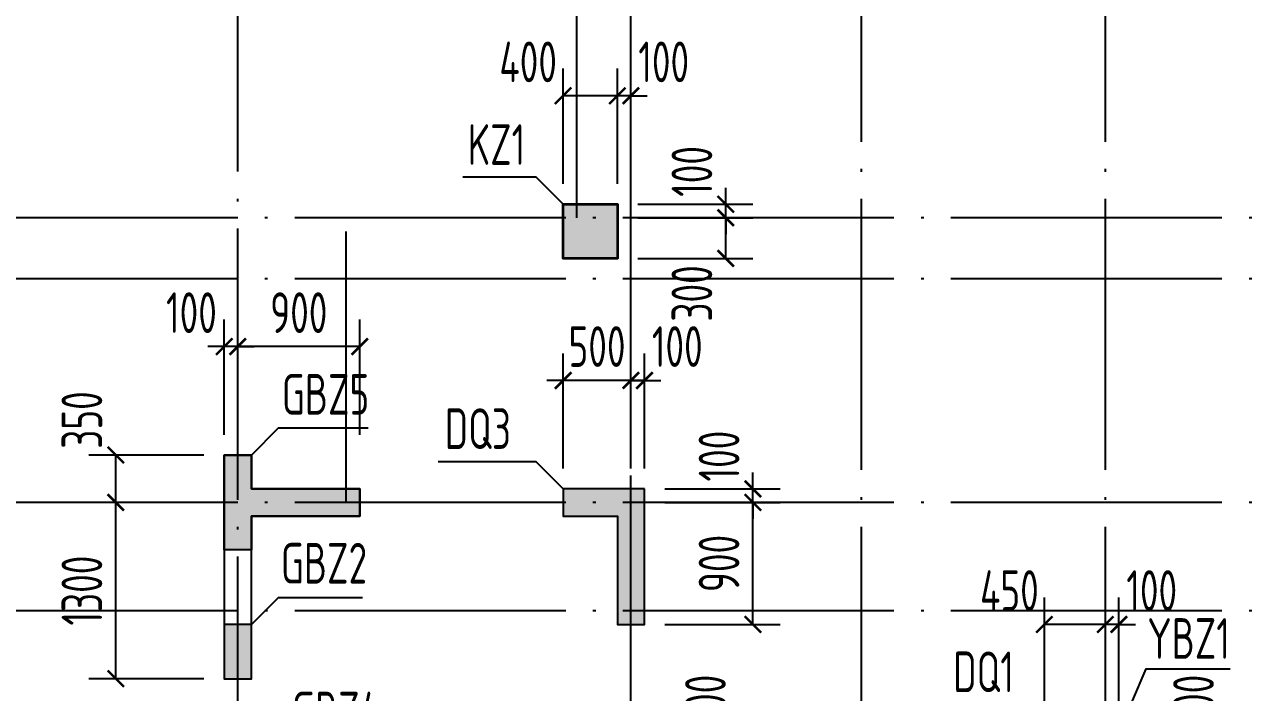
# Model space of a CAD drawing. Extents: x -655480 to 203344, y -294099 to 287156.
# Drawn here: x -266744 to -257622, y 139073 to 143997 of the extents above; entities that cross this region are included whole.
import ezdxf
from ezdxf.enums import TextEntityAlignment as Align

# ---------------------------------------------------------------- set-up
doc = ezdxf.new("R2010")
doc.units = 0
doc.header["$LTSCALE"] = 1000
doc.linetypes.add('DOTE', pattern=[2.42, 2, -0.2, 0.02, -0.2])
doc.layers.get('0').update_dxf_attribs({"linetype": 'CONTINUOUS'})
doc.layers.get('DEFPOINTS').update_dxf_attribs({"linetype": 'CONTINUOUS'})
for name, color, linetype in [('A-DOTE', 10, 'DOTE'), ('COLU_DE_TEXT', 7, 'CONTINUOUS'), ('LABEL', 1, 'CONTINUOUS'), ('S-Q墙实线', 6, 'CONTINUOUS'), ('S-Q墙标注', 3, 'CONTINUOUS'), ('S-X详图填充', 252, 'CONTINUOUS'), ('S-X详图实线', 4, 'CONTINUOUS'), ('S-Z柱实线', 6, 'CONTINUOUS'), ('S-Z柱编号', 6, 'CONTINUOUS')]:
    doc.layers.add(name, color=color, linetype=linetype)
doc.styles.add('TSSD_REIN', font='tssdeng.shx', dxfattribs={"width": 0.7, "height": 300, "bigfont": 'tssdchn.shx'})
doc.styles.add('结构文字', font='zstxt.shx', dxfattribs={"width": 0.7, "bigfont": 'zshz.shx'})
doc.dimstyles.new('STRUCK', dxfattribs={"dimtxt": 400, "dimasz": 121, "dimexe": 200, "dimexo": 150, "dimgap": 115, "dimtad": 1, "dimdec": 0, "dimdsep": 46, "dimtxsty": '结构文字', "dimblk": 'ARCHTICK', "dimcen": 400, "dimclrd": 3, "dimclre": 3, "dimclrt": 7, "dimadec": 0, "dimazin": 0, "dimtfac": 1, "dimtdec": 0, "dimtix": 1, "dimtmove": 2, "dimatfit": 3, "dimldrblk": '_DIMX', "dimfxl": 1, "dimtolj": 1, "dimtzin": 0, "dimarcsym": 0})

# ---------------------------------------------------------------- blocks, each defined once
blk = doc.blocks.new('20210726.16350016')
at = {"layer": 'A-DOTE'}
for p, q in [((43500, 13100.3), (43500, 21100)), ((46000, 17600), (46000, 21100)), ((46400, 13700), (46400, 21100)), ((48100, 10900), (48100, 21100)), ((49900, 10900), (49900, 21100)), ((55600, 17600), (3600, 17600)), ((44300, 15500), (44300, 17600)), ((55600, 17150), (3600, 17150)), ((55600, 15500), (3600, 15500)), ((55600, 14700), (3600, 14700))]:
    blk.add_line(p, q, dxfattribs=at)
blk = doc.blocks.new('_ArchTick')
at = {"color": 0, "linetype": 'ByBlock', "const_width": 0.15}
blk.add_lwpolyline([(-0.5, -0.5), (0.5, 0.5)], dxfattribs=at)
blk = doc.blocks.new('*D1981')
at = {"layer": 'DEFPOINTS', "color": 0, "transparency": 16777216}
for p in [(-258672.5, 138773.3), (-257872.5, 138773.3), (-258672.5, 138673.3)]:
    blk.add_point(p, dxfattribs=at)
at = {"layer": 'S-Q墙标注', "color": 3, "lineweight": -2, "transparency": 16777216}
for p, q in [((-257872.5, 138773.3), (-257872.5, 138894.3)), ((-258522.5, 138773.3), (-257672.5, 138773.3)), ((-257872.5, 138673.3), (-257872.5, 138773.3)), ((-258522.5, 138673.3), (-257672.5, 138673.3)), ((-257872.5, 138673.3), (-257872.5, 138552.3))]:
    blk.add_line(p, q, dxfattribs=at)
at = {"layer": 'S-Q墙标注', "color": 3, "lineweight": -2, "transparency": 16777216, "xscale": 121, "yscale": 121, "zscale": 121}
for p, rotation in [((-257872.5, 138773.3), 270), ((-257872.5, 138673.3), 90)]:
    blk.add_blockref('_ArchTick', p, dxfattribs=dict(at, rotation=rotation))
at = {"layer": 'S-Q墙标注', "color": 7, "transparency": 16777216, "insert": (-258122.5, 139015.2), "char_height": 300, "attachment_point": 5, "rotation": 90, "style": 'TSSD_REIN'}
blk.add_mtext('\\A1;100', dxfattribs=at)
blk = doc.blocks.new('_DIMX')
blk.add_line((-150, 0), (150, 0))
at = {"const_width": 50}
blk.add_lwpolyline([(-70, -70), (70, 70)], dxfattribs=at)
blk = doc.blocks.new('*D1982')
at = {"layer": 'DEFPOINTS', "color": 0, "transparency": 16777216}
for p in [(-258772.5, 139573.3), (-258772.5, 138773.3), (-258672.5, 138773.3)]:
    blk.add_point(p, dxfattribs=at)
at = {"layer": 'S-Q墙标注', "color": 3, "lineweight": -2, "transparency": 16777216}
for p, q in [((-258772.5, 138923.3), (-258772.5, 139773.3)), ((-258672.5, 138923.3), (-258672.5, 139773.3)), ((-258772.5, 139573.3), (-258893.5, 139573.3)), ((-258672.5, 139573.3), (-258772.5, 139573.3)), ((-258672.5, 139573.3), (-258551.5, 139573.3))]:
    blk.add_line(p, q, dxfattribs=at)
at = {"layer": 'S-Q墙标注', "color": 3, "lineweight": -2, "transparency": 16777216, "xscale": 121, "yscale": 121, "zscale": 121}
blk.add_blockref('_ArchTick', (-258772.5, 139573.3), dxfattribs=at)
at = {"layer": 'S-Q墙标注', "color": 3, "lineweight": -2, "transparency": 16777216, "xscale": 121, "yscale": 121, "zscale": 121, "rotation": 180}
blk.add_blockref('_ArchTick', (-258672.5, 139573.3), dxfattribs=at)
at = {"layer": 'S-Q墙标注', "color": 7, "transparency": 16777216, "insert": (-258430.6, 139823.3), "char_height": 300, "attachment_point": 5, "style": 'TSSD_REIN'}
blk.add_mtext('\\A1;100', dxfattribs=at)
blk = doc.blocks.new('*D1983')
at = {"layer": 'DEFPOINTS', "color": 0, "transparency": 16777216}
for p in [(-259222.5, 139573.3), (-259222.5, 138773.3), (-258772.5, 138773.3)]:
    blk.add_point(p, dxfattribs=at)
at = {"layer": 'S-Q墙标注', "color": 3, "lineweight": -2, "transparency": 16777216}
for p, q in [((-259222.5, 138923.3), (-259222.5, 139773.3)), ((-258772.5, 138923.3), (-258772.5, 139773.3)), ((-258772.5, 139573.3), (-259222.5, 139573.3))]:
    blk.add_line(p, q, dxfattribs=at)
at = {"layer": 'S-Q墙标注', "color": 3, "lineweight": -2, "transparency": 16777216, "xscale": 121, "yscale": 121, "zscale": 121, "rotation": 180}
blk.add_blockref('_ArchTick', (-259222.5, 139573.3), dxfattribs=at)
at = {"layer": 'S-Q墙标注', "color": 3, "lineweight": -2, "transparency": 16777216, "xscale": 121, "yscale": 121, "zscale": 121}
blk.add_blockref('_ArchTick', (-258772.5, 139573.3), dxfattribs=at)
at = {"layer": 'S-Q墙标注', "color": 7, "transparency": 16777216, "insert": (-259480.6, 139823.3), "char_height": 300, "attachment_point": 5, "style": 'TSSD_REIN'}
blk.add_mtext('\\A1;450', dxfattribs=at)
blk = doc.blocks.new('*D1985')
at = {"layer": 'DEFPOINTS', "color": 0, "transparency": 16777216}
for p in [(-261472.5, 138773.3), (-260672.5, 138773.3), (-260672.5, 138673.3)]:
    blk.add_point(p, dxfattribs=at)
at = {"layer": 'S-Q墙标注', "color": 3, "lineweight": -2, "transparency": 16777216}
for p, q in [((-261472.5, 138773.3), (-261472.5, 138894.3)), ((-260822.5, 138773.3), (-261672.5, 138773.3)), ((-261472.5, 138673.3), (-261472.5, 138773.3)), ((-260822.5, 138673.3), (-261672.5, 138673.3)), ((-261472.5, 138673.3), (-261472.5, 138552.3))]:
    blk.add_line(p, q, dxfattribs=at)
at = {"layer": 'S-Q墙标注', "color": 3, "lineweight": -2, "transparency": 16777216, "xscale": 121, "yscale": 121, "zscale": 121}
for p, rotation in [((-261472.5, 138773.3), 270), ((-261472.5, 138673.3), 90)]:
    blk.add_blockref('_ArchTick', p, dxfattribs=dict(at, rotation=rotation))
at = {"layer": 'S-Q墙标注', "color": 7, "transparency": 16777216, "insert": (-261722.5, 139015.2), "char_height": 300, "attachment_point": 5, "rotation": 90, "style": 'TSSD_REIN'}
blk.add_mtext('\\A1;100', dxfattribs=at)
blk = doc.blocks.new('*D1992')
at = {"layer": 'DEFPOINTS', "color": 0, "transparency": 16777216}
for p in [(-262172.5, 140473.3), (-261372.5, 140473.3), (-262172.5, 139573.3)]:
    blk.add_point(p, dxfattribs=at)
at = {"layer": 'S-Q墙标注', "color": 3, "lineweight": -2, "transparency": 16777216}
for p, q in [((-262022.5, 140473.3), (-261172.5, 140473.3)), ((-261372.5, 139573.3), (-261372.5, 140473.3)), ((-262022.5, 139573.3), (-261172.5, 139573.3))]:
    blk.add_line(p, q, dxfattribs=at)
at = {"layer": 'S-Q墙标注', "color": 3, "lineweight": -2, "transparency": 16777216, "xscale": 121, "yscale": 121, "zscale": 121}
for p, rotation in [((-261372.5, 140473.3), 90), ((-261372.5, 139573.3), 270)]:
    blk.add_blockref('_ArchTick', p, dxfattribs=dict(at, rotation=rotation))
at = {"layer": 'S-Q墙标注', "color": 7, "transparency": 16777216, "insert": (-261622.5, 140023.3), "char_height": 300, "attachment_point": 5, "rotation": 90, "style": 'TSSD_REIN'}
blk.add_mtext('\\A1;900', dxfattribs=at)
blk = doc.blocks.new('*D1993')
at = {"layer": 'DEFPOINTS', "color": 0, "transparency": 16777216}
for p in [(-262172.5, 140573.3), (-261372.5, 140573.3), (-262172.5, 140473.3)]:
    blk.add_point(p, dxfattribs=at)
at = {"layer": 'S-Q墙标注', "color": 3, "lineweight": -2, "transparency": 16777216}
for p, q in [((-261372.5, 140573.3), (-261372.5, 140694.3)), ((-262022.5, 140573.3), (-261172.5, 140573.3)), ((-261372.5, 140473.3), (-261372.5, 140573.3)), ((-262022.5, 140473.3), (-261172.5, 140473.3)), ((-261372.5, 140473.3), (-261372.5, 140352.3))]:
    blk.add_line(p, q, dxfattribs=at)
at = {"layer": 'S-Q墙标注', "color": 3, "lineweight": -2, "transparency": 16777216, "xscale": 121, "yscale": 121, "zscale": 121}
for p, rotation in [((-261372.5, 140573.3), 270), ((-261372.5, 140473.3), 90)]:
    blk.add_blockref('_ArchTick', p, dxfattribs=dict(at, rotation=rotation))
at = {"layer": 'S-Q墙标注', "color": 7, "transparency": 16777216, "insert": (-261622.5, 140815.2), "char_height": 300, "attachment_point": 5, "rotation": 90, "style": 'TSSD_REIN'}
blk.add_mtext('\\A1;100', dxfattribs=at)
blk = doc.blocks.new('*D1994')
at = {"layer": 'DEFPOINTS', "color": 0, "transparency": 16777216}
for p in [(-262272.5, 141373.3), (-262272.5, 140573.3), (-262172.5, 140573.3)]:
    blk.add_point(p, dxfattribs=at)
at = {"layer": 'S-Q墙标注', "color": 3, "lineweight": -2, "transparency": 16777216}
for p, q in [((-262272.5, 140723.3), (-262272.5, 141573.3)), ((-262172.5, 140723.3), (-262172.5, 141573.3)), ((-262272.5, 141373.3), (-262393.5, 141373.3)), ((-262172.5, 141373.3), (-262272.5, 141373.3)), ((-262172.5, 141373.3), (-262051.5, 141373.3))]:
    blk.add_line(p, q, dxfattribs=at)
at = {"layer": 'S-Q墙标注', "color": 3, "lineweight": -2, "transparency": 16777216, "xscale": 121, "yscale": 121, "zscale": 121}
blk.add_blockref('_ArchTick', (-262272.5, 141373.3), dxfattribs=at)
at = {"layer": 'S-Q墙标注', "color": 3, "lineweight": -2, "transparency": 16777216, "xscale": 121, "yscale": 121, "zscale": 121, "rotation": 180}
blk.add_blockref('_ArchTick', (-262172.5, 141373.3), dxfattribs=at)
at = {"layer": 'S-Q墙标注', "color": 7, "transparency": 16777216, "insert": (-261930.6, 141623.3), "char_height": 300, "attachment_point": 5, "style": 'TSSD_REIN'}
blk.add_mtext('\\A1;100', dxfattribs=at)
blk = doc.blocks.new('*D1995')
at = {"layer": 'DEFPOINTS', "color": 0, "transparency": 16777216}
for p in [(-262772.4, 141373.3), (-262772.4, 140573.3), (-262272.5, 140573.3)]:
    blk.add_point(p, dxfattribs=at)
at = {"layer": 'S-Q墙标注', "color": 3, "lineweight": -2, "transparency": 16777216}
for p, q in [((-262772.4, 140723.3), (-262772.4, 141573.3)), ((-262272.5, 140723.3), (-262272.5, 141573.3)), ((-262772.4, 141373.3), (-262893.4, 141373.3)), ((-262272.5, 141373.3), (-262772.4, 141373.3)), ((-262272.5, 141373.3), (-262151.5, 141373.3))]:
    blk.add_line(p, q, dxfattribs=at)
at = {"layer": 'S-Q墙标注', "color": 3, "lineweight": -2, "transparency": 16777216, "xscale": 121, "yscale": 121, "zscale": 121}
blk.add_blockref('_ArchTick', (-262772.4, 141373.3), dxfattribs=at)
at = {"layer": 'S-Q墙标注', "color": 3, "lineweight": -2, "transparency": 16777216, "xscale": 121, "yscale": 121, "zscale": 121, "rotation": 180}
blk.add_blockref('_ArchTick', (-262272.5, 141373.3), dxfattribs=at)
at = {"layer": 'S-Q墙标注', "color": 7, "transparency": 16777216, "insert": (-262522.4, 141623.3), "char_height": 300, "attachment_point": 5, "style": 'TSSD_REIN'}
blk.add_mtext('\\A1;500', dxfattribs=at)
blk = doc.blocks.new('*D2364')
at = {"layer": 'DEFPOINTS', "color": 0, "transparency": 16777216}
for p in [(-262372.5, 142673.3), (-261572.5, 142673.3), (-262372.5, 142573.3)]:
    blk.add_point(p, dxfattribs=at)
at = {"layer": 'S-Q墙标注', "color": 3, "lineweight": -2, "transparency": 16777216}
for p, q in [((-261572.5, 142673.3), (-261572.5, 142794.3)), ((-262222.5, 142673.3), (-261372.5, 142673.3)), ((-261572.5, 142573.3), (-261572.5, 142673.3)), ((-262222.5, 142573.3), (-261372.5, 142573.3)), ((-261572.5, 142573.3), (-261572.5, 142452.3))]:
    blk.add_line(p, q, dxfattribs=at)
at = {"layer": 'S-Q墙标注', "color": 3, "lineweight": -2, "transparency": 16777216, "xscale": 121, "yscale": 121, "zscale": 121}
for p, rotation in [((-261572.5, 142673.3), 270), ((-261572.5, 142573.3), 90)]:
    blk.add_blockref('_ArchTick', p, dxfattribs=dict(at, rotation=rotation))
at = {"layer": 'S-Q墙标注', "color": 7, "transparency": 16777216, "insert": (-261822.5, 142915.2), "char_height": 300, "attachment_point": 5, "rotation": 90, "style": 'TSSD_REIN'}
blk.add_mtext('\\A1;100', dxfattribs=at)
blk = doc.blocks.new('*D2367')
at = {"layer": 'DEFPOINTS', "color": 0, "transparency": 16777216}
for p in [(-262372.5, 142573.3), (-261572.5, 142573.3), (-262372.5, 142273.3)]:
    blk.add_point(p, dxfattribs=at)
at = {"layer": 'S-Q墙标注', "color": 3, "lineweight": -2, "transparency": 16777216}
for p, q in [((-262222.5, 142573.3), (-261372.5, 142573.3)), ((-261572.5, 142273.3), (-261572.5, 142573.3)), ((-262222.5, 142273.3), (-261372.5, 142273.3))]:
    blk.add_line(p, q, dxfattribs=at)
at = {"layer": 'S-Q墙标注', "color": 3, "lineweight": -2, "transparency": 16777216, "xscale": 121, "yscale": 121, "zscale": 121}
for p, rotation in [((-261572.5, 142573.3), 90), ((-261572.5, 142273.3), 270)]:
    blk.add_blockref('_ArchTick', p, dxfattribs=dict(at, rotation=rotation))
at = {"layer": 'S-Q墙标注', "color": 7, "transparency": 16777216, "insert": (-261822.5, 142015.2), "char_height": 300, "attachment_point": 5, "rotation": 90, "style": 'TSSD_REIN'}
blk.add_mtext('\\A1;300', dxfattribs=at)
blk = doc.blocks.new('*D2368')
at = {"layer": 'DEFPOINTS', "color": 0, "transparency": 16777216}
for p in [(-262772.5, 143473.3), (-262772.5, 142673.3), (-262372.5, 142673.3)]:
    blk.add_point(p, dxfattribs=at)
at = {"layer": 'S-Q墙标注', "color": 3, "lineweight": -2, "transparency": 16777216}
for p, q in [((-262772.5, 142823.3), (-262772.5, 143673.3)), ((-262372.5, 142823.3), (-262372.5, 143673.3)), ((-262372.5, 143473.3), (-262772.5, 143473.3))]:
    blk.add_line(p, q, dxfattribs=at)
at = {"layer": 'S-Q墙标注', "color": 3, "lineweight": -2, "transparency": 16777216, "xscale": 121, "yscale": 121, "zscale": 121, "rotation": 180}
blk.add_blockref('_ArchTick', (-262772.5, 143473.3), dxfattribs=at)
at = {"layer": 'S-Q墙标注', "color": 3, "lineweight": -2, "transparency": 16777216, "xscale": 121, "yscale": 121, "zscale": 121}
blk.add_blockref('_ArchTick', (-262372.5, 143473.3), dxfattribs=at)
at = {"layer": 'S-Q墙标注', "color": 7, "transparency": 16777216, "insert": (-263030.6, 143723.3), "char_height": 300, "attachment_point": 5, "style": 'TSSD_REIN'}
blk.add_mtext('\\A1;400', dxfattribs=at)
blk = doc.blocks.new('*D2369')
at = {"layer": 'DEFPOINTS', "color": 0, "transparency": 16777216}
for p in [(-262372.5, 143473.3), (-262372.5, 142673.3), (-262272.5, 142673.3)]:
    blk.add_point(p, dxfattribs=at)
at = {"layer": 'S-Q墙标注', "color": 3, "lineweight": -2, "transparency": 16777216}
for p, q in [((-262372.5, 142823.3), (-262372.5, 143673.3)), ((-262272.5, 142823.3), (-262272.5, 143673.3)), ((-262372.5, 143473.3), (-262493.5, 143473.3)), ((-262272.5, 143473.3), (-262372.5, 143473.3)), ((-262272.5, 143473.3), (-262151.5, 143473.3))]:
    blk.add_line(p, q, dxfattribs=at)
at = {"layer": 'S-Q墙标注', "color": 3, "lineweight": -2, "transparency": 16777216, "xscale": 121, "yscale": 121, "zscale": 121}
blk.add_blockref('_ArchTick', (-262372.5, 143473.3), dxfattribs=at)
at = {"layer": 'S-Q墙标注', "color": 3, "lineweight": -2, "transparency": 16777216, "xscale": 121, "yscale": 121, "zscale": 121, "rotation": 180}
blk.add_blockref('_ArchTick', (-262272.5, 143473.3), dxfattribs=at)
at = {"layer": 'S-Q墙标注', "color": 7, "transparency": 16777216, "insert": (-262030.6, 143723.3), "char_height": 300, "attachment_point": 5, "style": 'TSSD_REIN'}
blk.add_mtext('\\A1;100', dxfattribs=at)
blk = doc.blocks.new('*D2406')
at = {"layer": 'DEFPOINTS', "color": 0, "transparency": 16777216}
for p in [(-266072.5, 140473.3), (-265272.5, 140473.3), (-265272.5, 139173.3)]:
    blk.add_point(p, dxfattribs=at)
at = {"layer": 'S-Q墙标注', "color": 3, "lineweight": -2, "transparency": 16777216}
for p, q in [((-265422.5, 140473.3), (-266272.5, 140473.3)), ((-266072.5, 139173.3), (-266072.5, 140473.3)), ((-265422.5, 139173.3), (-266272.5, 139173.3))]:
    blk.add_line(p, q, dxfattribs=at)
at = {"layer": 'S-Q墙标注', "color": 3, "lineweight": -2, "transparency": 16777216, "xscale": 121, "yscale": 121, "zscale": 121}
for p, rotation in [((-266072.5, 140473.3), 90), ((-266072.5, 139173.3), 270)]:
    blk.add_blockref('_ArchTick', p, dxfattribs=dict(at, rotation=rotation))
at = {"layer": 'S-Q墙标注', "color": 7, "transparency": 16777216, "insert": (-266322.5, 139823.3), "char_height": 300, "attachment_point": 5, "rotation": 90, "style": 'TSSD_REIN'}
blk.add_mtext('\\A1;1300', dxfattribs=at)
blk = doc.blocks.new('*D2407')
at = {"layer": 'DEFPOINTS', "color": 0, "transparency": 16777216}
for p in [(-266072.5, 140823.3), (-265272.5, 140823.3), (-265272.5, 140473.3)]:
    blk.add_point(p, dxfattribs=at)
at = {"layer": 'S-Q墙标注', "color": 3, "lineweight": -2, "transparency": 16777216}
for p, q in [((-265422.5, 140823.3), (-266272.5, 140823.3)), ((-266072.5, 140473.3), (-266072.5, 140823.3)), ((-265422.5, 140473.3), (-266272.5, 140473.3))]:
    blk.add_line(p, q, dxfattribs=at)
at = {"layer": 'S-Q墙标注', "color": 3, "lineweight": -2, "transparency": 16777216, "xscale": 121, "yscale": 121, "zscale": 121}
for p, rotation in [((-266072.5, 140823.3), 90), ((-266072.5, 140473.3), 270)]:
    blk.add_blockref('_ArchTick', p, dxfattribs=dict(at, rotation=rotation))
at = {"layer": 'S-Q墙标注', "color": 7, "transparency": 16777216, "insert": (-266322.5, 141081.4), "char_height": 300, "attachment_point": 5, "rotation": 90, "style": 'TSSD_REIN'}
blk.add_mtext('\\A1;350', dxfattribs=at)
blk = doc.blocks.new('*D2408')
at = {"layer": 'DEFPOINTS', "color": 0, "transparency": 16777216}
for p in [(-265172.5, 141623.3), (-265172.5, 140823.3), (-264272.4, 140823.3)]:
    blk.add_point(p, dxfattribs=at)
at = {"layer": 'S-Q墙标注', "color": 3, "lineweight": -2, "transparency": 16777216}
for p, q in [((-265172.5, 140973.3), (-265172.5, 141823.3)), ((-264272.4, 140973.3), (-264272.4, 141823.3)), ((-264272.4, 141623.3), (-265172.5, 141623.3))]:
    blk.add_line(p, q, dxfattribs=at)
at = {"layer": 'S-Q墙标注', "color": 3, "lineweight": -2, "transparency": 16777216, "xscale": 121, "yscale": 121, "zscale": 121, "rotation": 180}
blk.add_blockref('_ArchTick', (-265172.5, 141623.3), dxfattribs=at)
at = {"layer": 'S-Q墙标注', "color": 3, "lineweight": -2, "transparency": 16777216, "xscale": 121, "yscale": 121, "zscale": 121}
blk.add_blockref('_ArchTick', (-264272.4, 141623.3), dxfattribs=at)
at = {"layer": 'S-Q墙标注', "color": 7, "transparency": 16777216, "insert": (-264722.4, 141873.3), "char_height": 300, "attachment_point": 5, "style": 'TSSD_REIN'}
blk.add_mtext('\\A1;900', dxfattribs=at)
blk = doc.blocks.new('*D2409')
at = {"layer": 'DEFPOINTS', "color": 0, "transparency": 16777216}
for p in [(-265272.5, 141623.3), (-265272.5, 140823.3), (-265172.5, 140823.3)]:
    blk.add_point(p, dxfattribs=at)
at = {"layer": 'S-Q墙标注', "color": 3, "lineweight": -2, "transparency": 16777216}
for p, q in [((-265272.5, 140973.3), (-265272.5, 141823.3)), ((-265172.5, 140973.3), (-265172.5, 141823.3)), ((-265272.5, 141623.3), (-265393.5, 141623.3)), ((-265172.5, 141623.3), (-265272.5, 141623.3)), ((-265172.5, 141623.3), (-265051.5, 141623.3))]:
    blk.add_line(p, q, dxfattribs=at)
at = {"layer": 'S-Q墙标注', "color": 3, "lineweight": -2, "transparency": 16777216, "xscale": 121, "yscale": 121, "zscale": 121}
blk.add_blockref('_ArchTick', (-265272.5, 141623.3), dxfattribs=at)
at = {"layer": 'S-Q墙标注', "color": 3, "lineweight": -2, "transparency": 16777216, "xscale": 121, "yscale": 121, "zscale": 121, "rotation": 180}
blk.add_blockref('_ArchTick', (-265172.5, 141623.3), dxfattribs=at)
at = {"layer": 'S-Q墙标注', "color": 7, "transparency": 16777216, "insert": (-265514.4, 141873.3), "char_height": 300, "attachment_point": 5, "style": 'TSSD_REIN'}
blk.add_mtext('\\A1;100', dxfattribs=at)

msp = doc.modelspace()

# ---------------------------------------------------------------- hatches: boundary and pattern name
at = {"layer": 'S-X详图填充'}
h = msp.add_hatch(color=256, dxfattribs=at)
h.dxf.hatch_style = 1
h.paths.add_polyline_path([(-262772.49, 142673.27), (-262372.49, 142673.27), (-262372.49, 142273.27), (-262772.49, 142273.27)])
h = msp.add_hatch(color=256, dxfattribs=at)
h.dxf.hatch_style = 1
h.paths.add_polyline_path([(-265072.49, 140122.81), (-265272.49, 140122.81), (-265272.49, 140823.27), (-265072.49, 140823.27), (-265072.49, 140573.27), (-264272.37, 140573.28), (-264272.37, 140373.28), (-265072.49, 140373.27)])
h = msp.add_hatch(color=256, dxfattribs=at)
h.dxf.hatch_style = 1
h.paths.add_polyline_path([(-262172.49, 140573.27), (-262772.41, 140573.27), (-262772.41, 140373.27), (-262372.49, 140373.27), (-262372.49, 139573.27), (-262172.49, 139573.27)])
h = msp.add_hatch(color=256, dxfattribs=at)
h.dxf.hatch_style = 1
h.paths.add_polyline_path([(-265072.49, 139573.27), (-265272.49, 139573.27), (-265272.49, 139173.27), (-265072.49, 139173.27)])

# ---------------------------------------------------------------- linework, layer by layer
at = {"layer": 'LABEL'}
msp.add_lwpolyline([(-262772.49, 142673.27), (-262972.49, 142873.27), (-263511.44, 142873.27)], dxfattribs=at)
at = {"layer": 'S-Q墙实线'}
for points in [[(-265272.49, 140473.27), (-265272.49, 139173.27), (-265072.49, 139173.27), (-265072.49, 140373.27), (-264272.88, 140373.27), (-264272.88, 140573.27), (-265072.49, 140573.27), (-265072.49, 140823.27), (-265272.49, 140823.27)], [(-262172.49, 140573.27), (-262772.41, 140573.27), (-262772.41, 140373.27), (-262372.49, 140373.27), (-262372.49, 139573.27), (-262172.49, 139573.27)]]:
    msp.add_lwpolyline(points, close=True, dxfattribs=at)
at = {"layer": 'S-X详图实线'}
for points in [[(-262772.49, 142673.27), (-262372.49, 142673.27), (-262372.49, 142273.27), (-262772.49, 142273.27), (-262772.49, 142673.27)], [(-265072.49, 140122.81), (-265272.49, 140122.81), (-265272.49, 140823.27), (-265072.49, 140823.27), (-265072.49, 140573.27), (-264272.37, 140573.27), (-264272.37, 140373.27), (-265072.49, 140373.27), (-265072.49, 140373.27)], [(-262172.49, 140573.27), (-262772.41, 140573.27), (-262772.41, 140373.27), (-262372.49, 140373.27), (-262372.49, 139573.27), (-262172.49, 139573.27), (-262172.49, 140573.27)], [(-265072.49, 139573.27), (-265272.49, 139573.27), (-265272.49, 139173.27), (-265072.49, 139173.27), (-265072.49, 139573.27)]]:
    msp.add_lwpolyline(points, close=True, dxfattribs=at)
at = {"layer": 'S-Z柱实线', "lineweight": 35}
msp.add_lwpolyline([(-262772.49, 142673.27), (-262372.49, 142673.27), (-262372.49, 142273.27), (-262772.49, 142273.27)], close=True, dxfattribs=at)
at = {"layer": 'S-Z柱编号', "color": 7}
for points in [[(-265072.17, 140823.27), (-264872.17, 141023.27), (-264210.56, 141023.27)], [(-262772.41, 140573.27), (-262972.41, 140773.27), (-263693.94, 140773.27)], [(-265072.49, 139573.27), (-264872.49, 139773.27), (-264252.4, 139773.27)], [(-258672.5, 138773.27), (-258472.5, 139246.31), (-257852.42, 139246.31)]]:
    msp.add_lwpolyline(points, dxfattribs=at)

# ---------------------------------------------------------------- block references
at = {"layer": 'A-DOTE'}
msp.add_blockref('20210726.16350016', (-308672.49, 124973.23), dxfattribs=at)

# ---------------------------------------------------------------- texts
at = {"layer": 'COLU_DE_TEXT', "style": 'TSSD_REIN', "width": 0.7}
msp.add_text('KZ1', height=300, dxfattribs=at).set_placement((-263476.34, 142873.27), align=Align.BOTTOM_LEFT)
at = {"layer": 'S-Z柱编号', "color": 7, "style": 'TSSD_REIN', "width": 0.7}
for s, p in [('GBZ5', (-264847.68, 141031.03)), ('DQ3', (-263645.87, 140777.71)), ('GBZ2', (-264854.65, 139784.99)), ('YBZ1', (-258463.59, 139230)), ('DQ1', (-259895.09, 138984.07)), ('GBZ4', (-264772.49, 138687.76))]:
    msp.add_text(s, height=300, dxfattribs=at).set_placement(p, align=Align.BOTTOM_LEFT)

# ---------------------------------------------------------------- dimensions: what is measured, and where the dimension line sits
at = {"layer": 'S-Q墙标注'}
for base, p1, p2, angle, picture, middle in [((-262772.49, 143473.27), (-262372.49, 142673.27), (-262772.49, 142673.27), 180, '*D2368', (-263030.57, 143723.27)), ((-262372.49, 143473.27), (-262272.49, 142673.27), (-262372.49, 142673.27), 180, '*D2369', (-262030.57, 143723.27)), ((-261572.49, 142673.27), (-262372.49, 142573.27), (-262372.49, 142673.27), 90, '*D2364', (-261822.49, 142915.2)), ((-261572.49, 142573.27), (-262372.49, 142273.27), (-262372.49, 142573.27), 90, '*D2367', (-261822.49, 142015.2)), ((-265272.49, 141623.27), (-265172.48, 140823.27), (-265272.49, 140823.27), 180, '*D2409', (-265514.41, 141873.27)), ((-262272.49, 141373.27), (-262172.49, 140573.27), (-262272.49, 140573.27), 180, '*D1994', (-261930.57, 141623.27)), ((-266072.49, 140823.27), (-265272.49, 140473.27), (-265272.49, 140823.27), 90, '*D2407', (-266322.49, 141081.35)), ((-261372.49, 140573.27), (-262172.49, 140473.27), (-262172.49, 140573.27), 90, '*D1993', (-261622.49, 140815.2)), ((-259222.5, 139573.27), (-258772.49, 138773.27), (-259222.5, 138773.27), 180, '*D1983', (-259480.58, 139823.27)), ((-258772.49, 139573.27), (-258672.5, 138773.27), (-258772.49, 138773.27), 180, '*D1982', (-258430.58, 139823.27)), ((-261472.5, 138773.27), (-260672.5, 138673.27), (-260672.5, 138773.27), 90, '*D1985', (-261722.5, 139015.2)), ((-257872.5, 138773.27), (-258672.5, 138673.27), (-258672.5, 138773.27), 90, '*D1981', (-258122.5, 139015.2))]:
    dim = msp.add_linear_dim(base=base, p1=p1, p2=p2, angle=angle, dimstyle='STRUCK', override={"dimtxt": 300, "dimgap": 100, "dimtxsty": 'TSSD_REIN'}, dxfattribs=at)
    dim.commit()
    dim.dimension.update_dxf_attribs({"geometry": picture, "text_midpoint": middle, "dimtype": 160})
for base, p1, p2, angle, picture, middle in [((-265172.48, 141623.27), (-264272.37, 140823.27), (-265172.48, 140823.27), 180, '*D2408', (-264722.42, 141873.27)), ((-262772.41, 141373.27), (-262272.49, 140573.27), (-262772.41, 140573.27), 180, '*D1995', (-262522.45, 141623.27)), ((-266072.49, 140473.27), (-265272.49, 139173.27), (-265272.49, 140473.27), 90, '*D2406', (-266322.49, 139823.27)), ((-261372.49, 140473.27), (-262172.49, 139573.27), (-262172.49, 140473.27), 90, '*D1992', (-261622.49, 140023.27))]:
    dim = msp.add_linear_dim(base=base, p1=p1, p2=p2, angle=angle, dimstyle='STRUCK', override={"dimtxt": 300, "dimgap": 100, "dimtxsty": 'TSSD_REIN'}, dxfattribs=at)
    dim.commit()
    dim.dimension.update_dxf_attribs({"geometry": picture, "text_midpoint": middle})

doc.saveas('drawing.dxf')
